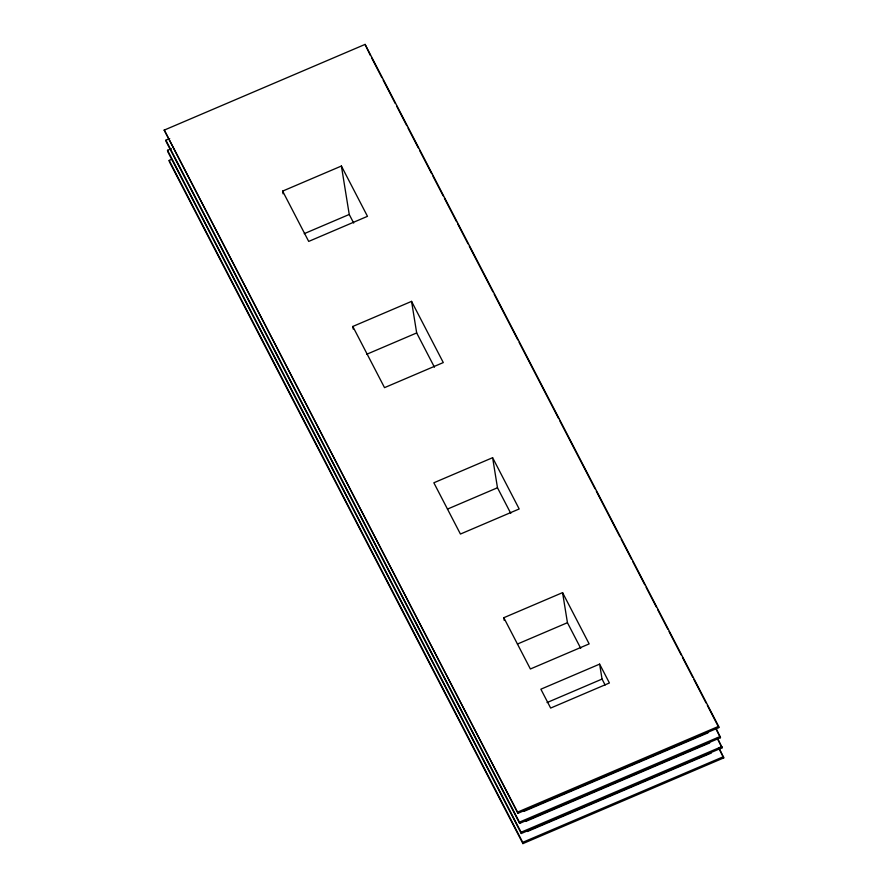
<?xml version="1.0" encoding="UTF-8"?>
<svg xmlns="http://www.w3.org/2000/svg" width="888" height="888" viewBox="0 0 888 888"><rect width="100%" height="100%" fill="white"/><g stroke="black" fill="none" stroke-linecap="round" stroke-linejoin="round"><path stroke-width="1.33" d="M164.247 130.103L365.09 44.4L718.636 726.34L718.836 727.594L518.004 813.286L164.247 130.103L518.004 813.286M716.438 729.048L720.479 737.695L519.647 823.398L166.089 141.458L165.889 140.204L169.697 138.572M717.437 737.928L722.111 747.796L521.278 833.499L167.732 151.559L167.521 150.305L171.34 148.685M719.08 748.029L723.753 757.897L522.91 843.6L169.364 161.66L169.164 160.406L171.706 159.329M282.628 191.109L341.403 166.034L367.477 216.328L308.702 241.414L282.628 191.109L283.061 193.806M304.229 233.666L349.239 214.463L341.403 166.034M352.802 326.462L411.566 301.376L443.29 362.57L384.526 387.645L352.802 326.462L353.224 329.093M366.666 354.29L416.683 332.945L411.566 301.376M492.618 457.697L433.844 482.783L460.428 534.043L519.191 508.968L492.618 457.697L497.48 487.756L510.778 513.386M447.463 509.102L497.48 487.756M503.807 617.715L562.57 592.64L589.155 643.9L530.38 668.986L503.807 617.715L504.251 620.446M517.427 644.044L567.443 622.699L562.57 592.64M599.633 664.124L540.87 689.199L550.649 708.069L609.412 682.983L599.633 664.124L602.053 679.076L605.116 684.981M547.041 702.563L602.053 679.076M517.804 812.032L718.636 726.34M524.142 811.299L708.069 732.811M519.647 823.398L519.436 822.144L720.268 736.441M525.774 821.4L709.701 742.912M521.278 833.499L521.078 832.245L721.911 746.542M527.417 831.501L711.332 753.013M522.91 843.6L522.71 842.346L723.542 756.643M370.396 55.5L365.09 44.4M371.672 57.964L381.884 77.656M383.161 80.12L395.282 103.508M396.559 105.972L406.771 125.663M408.047 128.127L418.259 147.819M419.536 150.283L431.657 173.671M432.933 176.135L443.145 195.826M444.422 198.29L456.554 221.678M457.82 224.142L468.031 243.834M469.308 246.298L492.929 291.841M494.205 294.305L517.815 339.849M519.091 342.313L558.652 418.625M559.928 421.09L595.038 488.789M596.314 491.253L619.924 536.796M621.2 539.26L631.412 558.952M632.689 561.416L644.81 584.804M646.087 587.268L656.299 606.959M657.575 609.423L667.787 629.115M669.064 631.579L681.185 654.967M682.461 657.431L692.673 677.122M693.95 679.586L706.071 702.974M707.348 705.427L718.836 727.594M716.005 729.07L720.479 737.695M717.648 739.182L722.111 747.796M718.647 748.051L723.753 757.897M567.443 622.699L580.73 648.329M416.683 332.945L434.443 367.21M349.239 214.463L353.69 223.055M165.889 140.204L519.436 822.144M167.521 150.305L521.078 832.245M169.164 160.406L522.71 842.346"/></g></svg>
